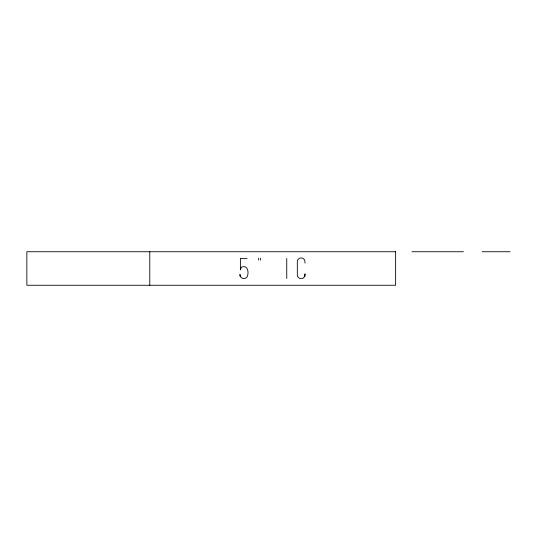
<?xml version="1.0" encoding="UTF-8"?>
<svg xmlns="http://www.w3.org/2000/svg" width="537" height="537" viewBox="0 0 537 537"><rect width="100%" height="100%" fill="white"/><g stroke="black" fill="none" stroke-linecap="round" stroke-linejoin="round"><path stroke-width="0.81" d="M304.754 276.508L305.016 273.937L304.754 276.508L302.989 278.287A5.867 5.867 0 0 1 299.357 278.287L297.599 276.508L297.33 275.199L297.33 261.425L297.599 260.096L299.357 258.277A5.867 5.867 0 0 1 302.989 258.277L304.754 260.096L305.016 263.07M411.98 251.739L463.397 251.739M482.213 251.739L510.15 251.739M247.094 258.425L240.388 258.425L240.388 269.91L241.113 267.648L241.992 266.949C248.302 264.707 249.302 273.796 246.678 277.569C244.221 279.858 239.314 278.038 239.965 274.387L240.22 276.441M286.745 258.451L286.745 278.549M260.418 258.149L260.418 260.13M258.659 258.149L258.659 260.13M149.776 251.739L149.776 285.261M395.621 251.739L26.85 251.739L26.85 285.261L395.621 285.261L395.621 251.739"/></g></svg>
